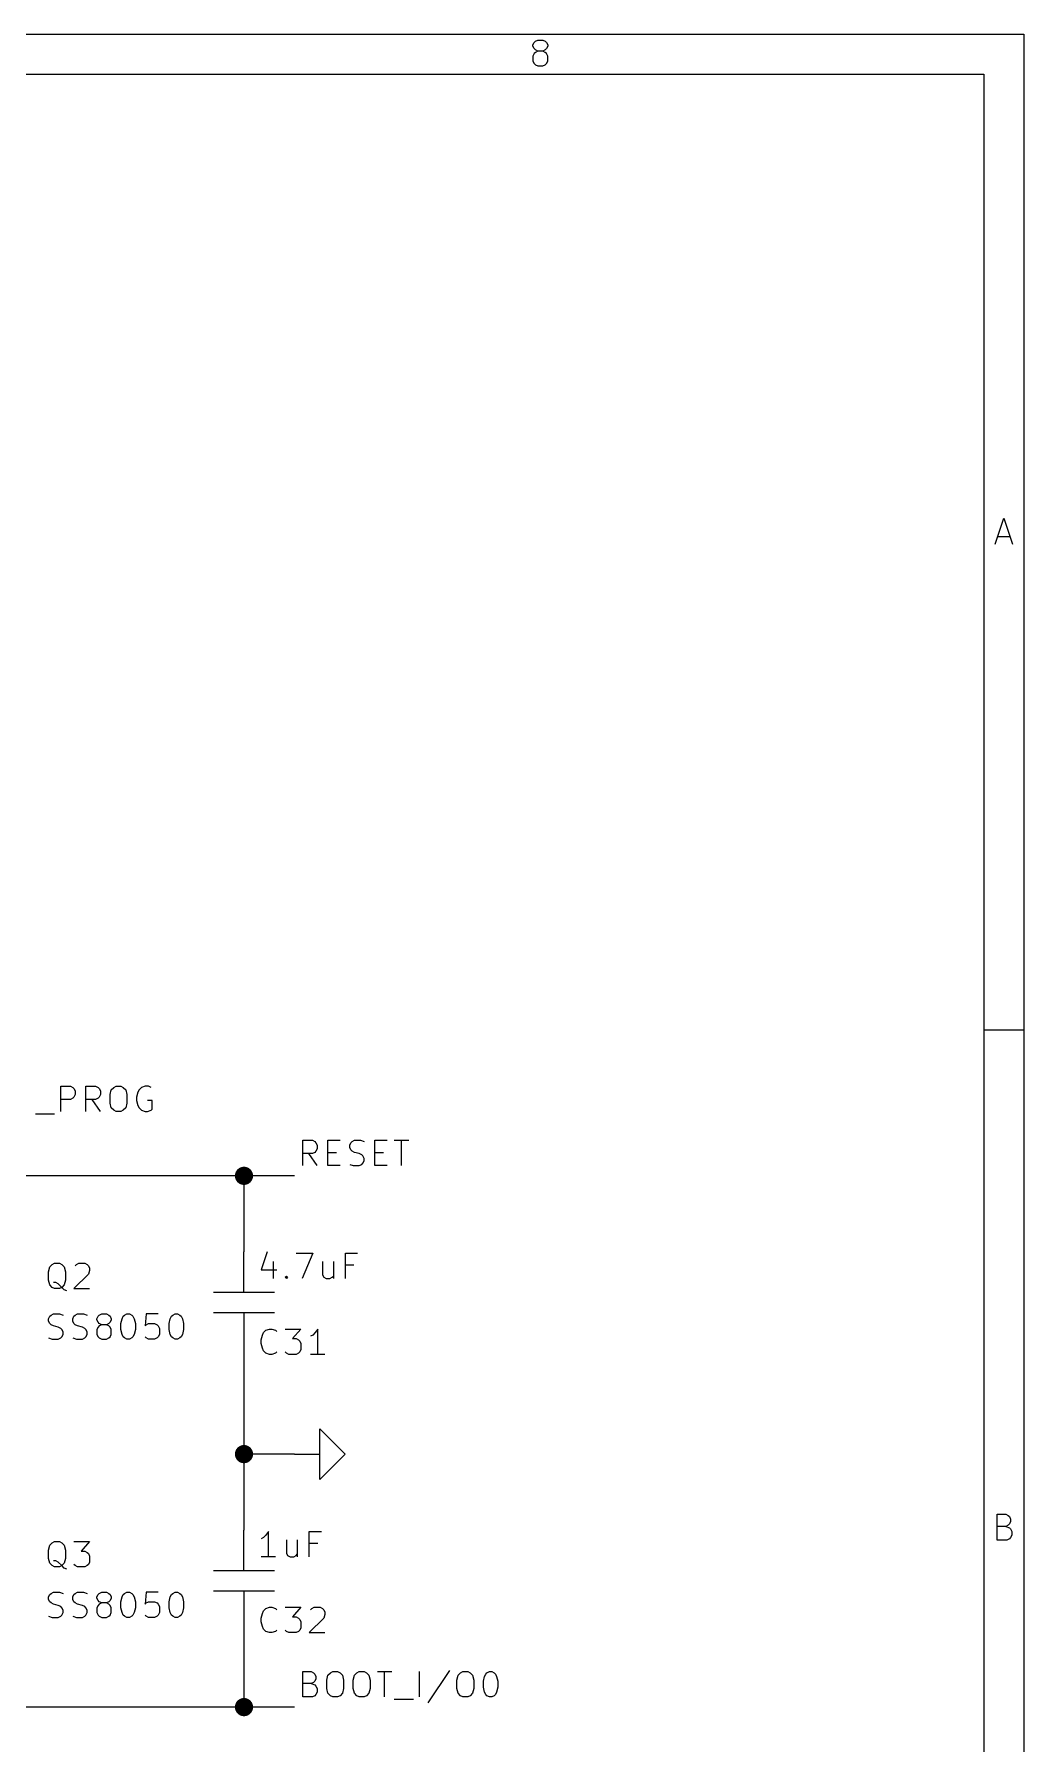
# Model space of a CAD drawing. Header units: inches. Extents: x 0.4 to 16.1, y -11.3 to -0.4.
# Drawn here: x 14.185 to 16.141, y -3.773 to -0.394 of the extents above; entities that cross this region are included whole.
import ezdxf

# ---------------------------------------------------------------- set-up
doc = ezdxf.new("R2010")
doc.units = ezdxf.units.IN
doc.header["$MEASUREMENT"] = 0
for name, color, linetype in [('GREENSIXTYFIVE', 129, 'CONTINUOUS'), ('LIGHTGREEN', 92, 'CONTINUOUS'), ('RED', 14, 'CONTINUOUS'), ('REDSIX', 19, 'CONTINUOUS')]:
    doc.layers.add(name, color=color, linetype=linetype)

msp = doc.modelspace()

# ---------------------------------------------------------------- linework, layer by layer
at = {"layer": 'GREENSIXTYFIVE', "linetype": 'CONTINUOUS'}
for p, q in [((14.2377, -2.5228), (14.2377, -2.4728)), ((14.2377, -2.4728), (14.2568, -2.4728)), ((14.2377, -2.5228), (14.2377, -2.4728)), ((14.2377, -2.4728), (14.2568, -2.4728)), ((14.2568, -2.499), (14.2377, -2.499)), ((14.2568, -2.499), (14.2377, -2.499)), ((14.2568, -2.4728), (14.2615, -2.4752)), ((14.2568, -2.4728), (14.2615, -2.4752)), ((14.2615, -2.4966), (14.2568, -2.499)), ((14.2615, -2.4966), (14.2568, -2.499)), ((14.2615, -2.4752), (14.2639, -2.4776)), ((14.2615, -2.4752), (14.2639, -2.4776)), ((14.2639, -2.4942), (14.2615, -2.4966)), ((14.2639, -2.4942), (14.2615, -2.4966)), ((14.2639, -2.4776), (14.2663, -2.4823)), ((14.2639, -2.4776), (14.2663, -2.4823)), ((14.2663, -2.4895), (14.2639, -2.4942)), ((14.2663, -2.4895), (14.2639, -2.4942)), ((14.2663, -2.4823), (14.2663, -2.4895)), ((14.2663, -2.4823), (14.2663, -2.4895)), ((14.2877, -2.5228), (14.2877, -2.4728)), ((14.2877, -2.4728), (14.3068, -2.4728)), ((14.2877, -2.5228), (14.2877, -2.4728)), ((14.2877, -2.4728), (14.3068, -2.4728)), ((14.3068, -2.499), (14.2877, -2.499)), ((14.3068, -2.499), (14.2877, -2.499)), ((14.3163, -2.5228), (14.2996, -2.499)), ((14.3163, -2.5228), (14.2996, -2.499)), ((14.3068, -2.4728), (14.3115, -2.4752)), ((14.3068, -2.4728), (14.3115, -2.4752)), ((14.3115, -2.4966), (14.3068, -2.499)), ((14.3115, -2.4966), (14.3068, -2.499)), ((14.3115, -2.4752), (14.3139, -2.4776)), ((14.3115, -2.4752), (14.3139, -2.4776)), ((14.3139, -2.4942), (14.3115, -2.4966)), ((14.3139, -2.4942), (14.3115, -2.4966)), ((14.3139, -2.4776), (14.3163, -2.4823)), ((14.3139, -2.4776), (14.3163, -2.4823)), ((14.3163, -2.4895), (14.3139, -2.4942)), ((14.3163, -2.4895), (14.3139, -2.4942)), ((14.3163, -2.4823), (14.3163, -2.4895)), ((14.3163, -2.4823), (14.3163, -2.4895)), ((14.3353, -2.4895), (14.3377, -2.4799)), ((14.3353, -2.4895), (14.3377, -2.4799)), ((14.3353, -2.5061), (14.3353, -2.4895)), ((14.3353, -2.5061), (14.3353, -2.4895)), ((14.3377, -2.4799), (14.3425, -2.4752)), ((14.3377, -2.4799), (14.3425, -2.4752)), ((14.3425, -2.4752), (14.3472, -2.4728)), ((14.3425, -2.4752), (14.3472, -2.4728)), ((14.3472, -2.4728), (14.3568, -2.4728)), ((14.3472, -2.4728), (14.3568, -2.4728)), ((14.3568, -2.4728), (14.3615, -2.4752)), ((14.3568, -2.4728), (14.3615, -2.4752)), ((14.3615, -2.4752), (14.3663, -2.4799)), ((14.3615, -2.4752), (14.3663, -2.4799)), ((14.3663, -2.4799), (14.3687, -2.4895)), ((14.3663, -2.4799), (14.3687, -2.4895)), ((14.3687, -2.4895), (14.3687, -2.5061)), ((14.3687, -2.4895), (14.3687, -2.5061)), ((14.3901, -2.4847), (14.3877, -2.4942)), ((14.3901, -2.4847), (14.3877, -2.4942)), ((14.3877, -2.4942), (14.3877, -2.5014)), ((14.3877, -2.4942), (14.3877, -2.5014)), ((14.3925, -2.4799), (14.3901, -2.4847)), ((14.3925, -2.4799), (14.3901, -2.4847)), ((14.3972, -2.4752), (14.3925, -2.4799)), ((14.3972, -2.4752), (14.3925, -2.4799)), ((14.4044, -2.4728), (14.3972, -2.4752)), ((14.4044, -2.4728), (14.3972, -2.4752)), ((14.4115, -2.4728), (14.4044, -2.4728)), ((14.4115, -2.4728), (14.4044, -2.4728)), ((14.4163, -2.4752), (14.4115, -2.4728)), ((14.4163, -2.4752), (14.4115, -2.4728)), ((14.1877, -2.5276), (14.2258, -2.5276)), ((14.1877, -2.5276), (14.2258, -2.5276)), ((14.3377, -2.5157), (14.3353, -2.5061)), ((14.3377, -2.5157), (14.3353, -2.5061)), ((14.3425, -2.5204), (14.3377, -2.5157)), ((14.3425, -2.5204), (14.3377, -2.5157)), ((14.3472, -2.5228), (14.3425, -2.5204)), ((14.3472, -2.5228), (14.3425, -2.5204)), ((14.3568, -2.5228), (14.3472, -2.5228)), ((14.3568, -2.5228), (14.3472, -2.5228)), ((14.3615, -2.5204), (14.3568, -2.5228)), ((14.3615, -2.5204), (14.3568, -2.5228)), ((14.3663, -2.5157), (14.3615, -2.5204)), ((14.3663, -2.5157), (14.3615, -2.5204)), ((14.3687, -2.5061), (14.3663, -2.5157)), ((14.3687, -2.5061), (14.3663, -2.5157)), ((14.3877, -2.5014), (14.3901, -2.5109)), ((14.3877, -2.5014), (14.3901, -2.5109)), ((14.3901, -2.5109), (14.3925, -2.5157)), ((14.3901, -2.5109), (14.3925, -2.5157)), ((14.3925, -2.5157), (14.3972, -2.5204)), ((14.3925, -2.5157), (14.3972, -2.5204)), ((14.3972, -2.5204), (14.4044, -2.5228)), ((14.3972, -2.5204), (14.4044, -2.5228)), ((14.4044, -2.5228), (14.4091, -2.5228)), ((14.4044, -2.5228), (14.4091, -2.5228)), ((14.4187, -2.5014), (14.4091, -2.5014)), ((14.4187, -2.5014), (14.4091, -2.5014)), ((14.4091, -2.5228), (14.4163, -2.5204)), ((14.4091, -2.5228), (14.4163, -2.5204)), ((14.4163, -2.5204), (14.4187, -2.518)), ((14.4163, -2.5204), (14.4187, -2.518)), ((14.4187, -2.518), (14.4187, -2.5014)), ((14.4187, -2.518), (14.4187, -2.5014)), ((14.6458, -2.8004), (14.6339, -2.8361)), ((14.7029, -2.8028), (14.7363, -2.8028)), ((14.7363, -2.8028), (14.7149, -2.8528)), ((14.8006, -2.8528), (14.8006, -2.8028)), ((14.8006, -2.8028), (14.8244, -2.8028)), ((14.2139, -2.8395), (14.2163, -2.8299)), ((14.2163, -2.8299), (14.221, -2.8252)), ((14.221, -2.8252), (14.2258, -2.8228)), ((14.2258, -2.8228), (14.2353, -2.8228)), ((14.2353, -2.8228), (14.2401, -2.8252)), ((14.2401, -2.8252), (14.2449, -2.8299)), ((14.2449, -2.8299), (14.2472, -2.8395)), ((14.2663, -2.8276), (14.2687, -2.8252)), ((14.2687, -2.8252), (14.2734, -2.8228)), ((14.2734, -2.8228), (14.2853, -2.8228)), ((14.2853, -2.8228), (14.2901, -2.8252)), ((14.2901, -2.8252), (14.2925, -2.8276)), ((14.2925, -2.8276), (14.2949, -2.8323)), ((14.2949, -2.8371), (14.2925, -2.8442)), ((14.2949, -2.8323), (14.2949, -2.8371)), ((14.6339, -2.8361), (14.6649, -2.8361)), ((14.6577, -2.8195), (14.6577, -2.8528)), ((14.7553, -2.8195), (14.7553, -2.8457)), ((14.7768, -2.8195), (14.7768, -2.8528)), ((14.8172, -2.8266), (14.8006, -2.8266)), ((14.2139, -2.8561), (14.2139, -2.8395)), ((14.2163, -2.8657), (14.2139, -2.8561)), ((14.221, -2.8704), (14.2163, -2.8657)), ((14.2258, -2.8728), (14.221, -2.8704)), ((14.2282, -2.8609), (14.2234, -2.8609)), ((14.2329, -2.8633), (14.2282, -2.8609)), ((14.2401, -2.8704), (14.2329, -2.8633)), ((14.2401, -2.8704), (14.2353, -2.8728)), ((14.2449, -2.8657), (14.2401, -2.8704)), ((14.2449, -2.8752), (14.2401, -2.8704)), ((14.2472, -2.8561), (14.2449, -2.8657)), ((14.2472, -2.8395), (14.2472, -2.8561)), ((14.2925, -2.8442), (14.2639, -2.8728)), ((14.6815, -2.8504), (14.6839, -2.848)), ((14.6839, -2.8528), (14.6815, -2.8504)), ((14.6839, -2.848), (14.6863, -2.8504)), ((14.6839, -2.848), (14.6839, -2.8528)), ((14.6863, -2.8504), (14.6839, -2.8528)), ((14.7553, -2.8457), (14.7577, -2.8504)), ((14.7577, -2.8504), (14.7625, -2.8528)), ((14.7625, -2.8528), (14.7696, -2.8528)), ((14.7696, -2.8528), (14.7744, -2.8504)), ((14.7744, -2.8504), (14.7768, -2.848)), ((14.2353, -2.8728), (14.2258, -2.8728)), ((14.2496, -2.8776), (14.2449, -2.8752)), ((14.2639, -2.8728), (14.2949, -2.8728)), ((14.2139, -2.9323), (14.2163, -2.9276)), ((14.2139, -2.9371), (14.2139, -2.9323)), ((14.2163, -2.9418), (14.2139, -2.9371)), ((14.2163, -2.9276), (14.2187, -2.9252)), ((14.2187, -2.9252), (14.2234, -2.9228)), ((14.2234, -2.9228), (14.2353, -2.9228)), ((14.2353, -2.9228), (14.2425, -2.9252)), ((14.2615, -2.9323), (14.2639, -2.9276)), ((14.2615, -2.9371), (14.2615, -2.9323)), ((14.2639, -2.9418), (14.2615, -2.9371)), ((14.2639, -2.9276), (14.2663, -2.9252)), ((14.2663, -2.9252), (14.271, -2.9228)), ((14.271, -2.9228), (14.2829, -2.9228)), ((14.2829, -2.9228), (14.2901, -2.9252)), ((14.3091, -2.9323), (14.3115, -2.9276)), ((14.3091, -2.9347), (14.3091, -2.9323)), ((14.3115, -2.9395), (14.3091, -2.9347)), ((14.3115, -2.9276), (14.3139, -2.9252)), ((14.3139, -2.9418), (14.3115, -2.9395)), ((14.3139, -2.9252), (14.3187, -2.9228)), ((14.3187, -2.9228), (14.3282, -2.9228)), ((14.3282, -2.9228), (14.3329, -2.9252)), ((14.3329, -2.9252), (14.3353, -2.9276)), ((14.3353, -2.9395), (14.3329, -2.9418)), ((14.3353, -2.9276), (14.3377, -2.9323)), ((14.3377, -2.9347), (14.3353, -2.9395)), ((14.3377, -2.9323), (14.3377, -2.9347)), ((14.3568, -2.9418), (14.3591, -2.9323)), ((14.3591, -2.9323), (14.3615, -2.9276)), ((14.3615, -2.9276), (14.3639, -2.9252)), ((14.3639, -2.9252), (14.3687, -2.9228)), ((14.3687, -2.9228), (14.3734, -2.9228)), ((14.3734, -2.9228), (14.3782, -2.9252)), ((14.3782, -2.9252), (14.3806, -2.9276)), ((14.3806, -2.9276), (14.3829, -2.9323)), ((14.3829, -2.9323), (14.3853, -2.9418)), ((14.4068, -2.9228), (14.4044, -2.9466)), ((14.4306, -2.9228), (14.4068, -2.9228)), ((14.452, -2.9418), (14.4544, -2.9323)), ((14.4544, -2.9323), (14.4568, -2.9276)), ((14.4568, -2.9276), (14.4591, -2.9252)), ((14.4591, -2.9252), (14.4639, -2.9228)), ((14.4639, -2.9228), (14.4687, -2.9228)), ((14.4687, -2.9228), (14.4734, -2.9252)), ((14.4734, -2.9252), (14.4758, -2.9276)), ((14.4758, -2.9276), (14.4782, -2.9323)), ((14.4782, -2.9323), (14.4806, -2.9418)), ((14.2139, -2.9704), (14.221, -2.9728)), ((14.2187, -2.9442), (14.2163, -2.9418)), ((14.2234, -2.9466), (14.2187, -2.9442)), ((14.221, -2.9728), (14.2329, -2.9728)), ((14.2329, -2.949), (14.2234, -2.9466)), ((14.2377, -2.9514), (14.2329, -2.949)), ((14.2329, -2.9728), (14.2377, -2.9704)), ((14.2401, -2.9538), (14.2377, -2.9514)), ((14.2377, -2.9704), (14.2401, -2.968)), ((14.2425, -2.9585), (14.2401, -2.9538)), ((14.2401, -2.968), (14.2425, -2.9633)), ((14.2425, -2.9633), (14.2425, -2.9585)), ((14.2615, -2.9704), (14.2687, -2.9728)), ((14.2663, -2.9442), (14.2639, -2.9418)), ((14.271, -2.9466), (14.2663, -2.9442)), ((14.2687, -2.9728), (14.2806, -2.9728)), ((14.2806, -2.949), (14.271, -2.9466)), ((14.2853, -2.9514), (14.2806, -2.949)), ((14.2806, -2.9728), (14.2853, -2.9704)), ((14.2877, -2.9538), (14.2853, -2.9514)), ((14.2853, -2.9704), (14.2877, -2.968)), ((14.2901, -2.9585), (14.2877, -2.9538)), ((14.2877, -2.968), (14.2901, -2.9633)), ((14.2901, -2.9633), (14.2901, -2.9585)), ((14.3115, -2.949), (14.3091, -2.9538)), ((14.3091, -2.9538), (14.3091, -2.9633)), ((14.3091, -2.9633), (14.3115, -2.968)), ((14.3139, -2.9466), (14.3115, -2.949)), ((14.3115, -2.968), (14.3139, -2.9704)), ((14.3187, -2.9442), (14.3139, -2.9418)), ((14.3187, -2.9442), (14.3139, -2.9466)), ((14.3139, -2.9704), (14.3187, -2.9728)), ((14.3282, -2.9442), (14.3187, -2.9442)), ((14.3187, -2.9728), (14.3282, -2.9728)), ((14.3329, -2.9418), (14.3282, -2.9442)), ((14.3329, -2.9466), (14.3282, -2.9442)), ((14.3282, -2.9728), (14.3329, -2.9704)), ((14.3353, -2.949), (14.3329, -2.9466)), ((14.3329, -2.9704), (14.3353, -2.968)), ((14.3377, -2.9538), (14.3353, -2.949)), ((14.3353, -2.968), (14.3377, -2.9633)), ((14.3377, -2.9633), (14.3377, -2.9538)), ((14.3568, -2.9538), (14.3568, -2.9418)), ((14.3591, -2.9633), (14.3568, -2.9538)), ((14.3615, -2.968), (14.3591, -2.9633)), ((14.3639, -2.9704), (14.3615, -2.968)), ((14.3687, -2.9728), (14.3639, -2.9704)), ((14.3734, -2.9728), (14.3687, -2.9728)), ((14.3782, -2.9704), (14.3734, -2.9728)), ((14.3806, -2.968), (14.3782, -2.9704)), ((14.3829, -2.9633), (14.3806, -2.968)), ((14.3853, -2.9538), (14.3829, -2.9633)), ((14.3853, -2.9418), (14.3853, -2.9538)), ((14.4044, -2.9466), (14.4068, -2.9442)), ((14.4068, -2.9704), (14.4044, -2.968)), ((14.4068, -2.9442), (14.4115, -2.9418)), ((14.4115, -2.9728), (14.4068, -2.9704)), ((14.4115, -2.9418), (14.4234, -2.9418)), ((14.4234, -2.9728), (14.4115, -2.9728)), ((14.4234, -2.9418), (14.4282, -2.9442)), ((14.4282, -2.9704), (14.4234, -2.9728)), ((14.4282, -2.9442), (14.4306, -2.9466)), ((14.4306, -2.968), (14.4282, -2.9704)), ((14.4306, -2.9466), (14.4329, -2.9514)), ((14.4329, -2.9633), (14.4306, -2.968)), ((14.4329, -2.9514), (14.4329, -2.9633)), ((14.452, -2.9538), (14.452, -2.9418)), ((14.4544, -2.9633), (14.452, -2.9538)), ((14.4568, -2.968), (14.4544, -2.9633)), ((14.4591, -2.9704), (14.4568, -2.968)), ((14.4639, -2.9728), (14.4591, -2.9704)), ((14.4687, -2.9728), (14.4639, -2.9728)), ((14.4734, -2.9704), (14.4687, -2.9728)), ((14.4758, -2.968), (14.4734, -2.9704)), ((14.4782, -2.9633), (14.4758, -2.968)), ((14.4806, -2.9538), (14.4782, -2.9633)), ((14.4806, -2.9418), (14.4806, -2.9538)), ((14.6339, -2.9742), (14.6363, -2.9647)), ((14.6363, -2.9647), (14.6387, -2.9599)), ((14.6387, -2.9599), (14.6434, -2.9552)), ((14.6434, -2.9552), (14.6506, -2.9528)), ((14.6506, -2.9528), (14.6553, -2.9528)), ((14.6553, -2.9528), (14.6625, -2.9552)), ((14.6625, -2.9552), (14.6649, -2.9576)), ((14.6815, -2.9528), (14.7125, -2.9528)), ((14.7125, -2.9528), (14.6958, -2.9718)), ((14.6958, -2.9718), (14.7029, -2.9718)), ((14.7029, -2.9718), (14.7077, -2.9742)), ((14.7363, -2.9647), (14.7315, -2.9671)), ((14.741, -2.9599), (14.7363, -2.9647)), ((14.7458, -2.9528), (14.741, -2.9599)), ((14.7458, -3.0028), (14.7458, -2.9528)), ((14.6339, -2.9814), (14.6339, -2.9742)), ((14.6363, -2.9909), (14.6339, -2.9814)), ((14.6387, -2.9957), (14.6363, -2.9909)), ((14.6434, -3.0004), (14.6387, -2.9957)), ((14.6506, -3.0028), (14.6434, -3.0004)), ((14.6553, -3.0028), (14.6506, -3.0028)), ((14.6625, -3.0004), (14.6553, -3.0028)), ((14.6649, -2.998), (14.6625, -3.0004)), ((14.6839, -3.0004), (14.6815, -2.998)), ((14.6887, -3.0028), (14.6839, -3.0004)), ((14.7029, -3.0028), (14.6887, -3.0028)), ((14.7077, -3.0004), (14.7029, -3.0028)), ((14.7077, -2.9742), (14.7101, -2.9766)), ((14.7101, -2.998), (14.7077, -3.0004)), ((14.7101, -2.9766), (14.7125, -2.9814)), ((14.7125, -2.9933), (14.7101, -2.998)), ((14.7125, -2.9814), (14.7125, -2.9933)), ((14.7601, -3.0028), (14.7315, -3.0028)), ((14.2163, -3.3799), (14.221, -3.3752)), ((14.221, -3.3752), (14.2258, -3.3728)), ((14.2258, -3.3728), (14.2353, -3.3728)), ((14.2353, -3.3728), (14.2401, -3.3752)), ((14.2401, -3.3752), (14.2449, -3.3799)), ((14.2639, -3.3728), (14.2949, -3.3728)), ((14.2949, -3.3728), (14.2782, -3.3918)), ((14.6387, -3.3647), (14.6339, -3.3671)), ((14.6434, -3.3599), (14.6387, -3.3647)), ((14.6482, -3.3528), (14.6434, -3.3599)), ((14.6482, -3.4028), (14.6482, -3.3528)), ((14.6839, -3.3695), (14.6839, -3.3957)), ((14.7053, -3.3695), (14.7053, -3.4028)), ((14.7291, -3.4028), (14.7291, -3.3528)), ((14.7291, -3.3528), (14.7529, -3.3528)), ((14.7458, -3.3766), (14.7291, -3.3766)), ((14.2139, -3.3895), (14.2163, -3.3799)), ((14.2139, -3.4061), (14.2139, -3.3895)), ((14.2163, -3.4157), (14.2139, -3.4061)), ((14.2282, -3.4109), (14.2234, -3.4109)), ((14.2329, -3.4133), (14.2282, -3.4109)), ((14.2449, -3.3799), (14.2472, -3.3895)), ((14.2472, -3.4061), (14.2449, -3.4157)), ((14.2472, -3.3895), (14.2472, -3.4061)), ((14.2782, -3.3918), (14.2853, -3.3918)), ((14.2853, -3.3918), (14.2901, -3.3942)), ((14.2901, -3.3942), (14.2925, -3.3966)), ((14.2925, -3.3966), (14.2949, -3.4014)), ((14.2949, -3.4014), (14.2949, -3.4133)), ((14.6625, -3.4028), (14.6339, -3.4028)), ((14.6839, -3.3957), (14.6863, -3.4004)), ((14.6863, -3.4004), (14.691, -3.4028)), ((14.691, -3.4028), (14.6982, -3.4028)), ((14.6982, -3.4028), (14.7029, -3.4004)), ((14.7029, -3.4004), (14.7053, -3.398)), ((14.221, -3.4204), (14.2163, -3.4157)), ((14.2258, -3.4228), (14.221, -3.4204)), ((14.2353, -3.4228), (14.2258, -3.4228)), ((14.2401, -3.4204), (14.2329, -3.4133)), ((14.2401, -3.4204), (14.2353, -3.4228)), ((14.2449, -3.4157), (14.2401, -3.4204)), ((14.2449, -3.4252), (14.2401, -3.4204)), ((14.2496, -3.4276), (14.2449, -3.4252)), ((14.2663, -3.4204), (14.2639, -3.418)), ((14.271, -3.4228), (14.2663, -3.4204)), ((14.2853, -3.4228), (14.271, -3.4228)), ((14.2901, -3.4204), (14.2853, -3.4228)), ((14.2925, -3.418), (14.2901, -3.4204)), ((14.2949, -3.4133), (14.2925, -3.418)), ((14.2139, -3.4823), (14.2163, -3.4776)), ((14.2163, -3.4776), (14.2187, -3.4752)), ((14.2187, -3.4752), (14.2234, -3.4728)), ((14.2234, -3.4728), (14.2353, -3.4728)), ((14.2353, -3.4728), (14.2425, -3.4752)), ((14.2615, -3.4823), (14.2639, -3.4776)), ((14.2639, -3.4776), (14.2663, -3.4752)), ((14.2663, -3.4752), (14.271, -3.4728)), ((14.271, -3.4728), (14.2829, -3.4728)), ((14.2829, -3.4728), (14.2901, -3.4752)), ((14.3091, -3.4823), (14.3115, -3.4776)), ((14.3115, -3.4776), (14.3139, -3.4752)), ((14.3139, -3.4752), (14.3187, -3.4728)), ((14.3187, -3.4728), (14.3282, -3.4728)), ((14.3282, -3.4728), (14.3329, -3.4752)), ((14.3329, -3.4752), (14.3353, -3.4776)), ((14.3353, -3.4776), (14.3377, -3.4823)), ((14.3591, -3.4823), (14.3615, -3.4776)), ((14.3615, -3.4776), (14.3639, -3.4752)), ((14.3639, -3.4752), (14.3687, -3.4728)), ((14.3687, -3.4728), (14.3734, -3.4728)), ((14.3734, -3.4728), (14.3782, -3.4752)), ((14.3782, -3.4752), (14.3806, -3.4776)), ((14.3806, -3.4776), (14.3829, -3.4823)), ((14.4068, -3.4728), (14.4044, -3.4966)), ((14.4306, -3.4728), (14.4068, -3.4728)), ((14.4544, -3.4823), (14.4568, -3.4776)), ((14.4568, -3.4776), (14.4591, -3.4752)), ((14.4591, -3.4752), (14.4639, -3.4728)), ((14.4639, -3.4728), (14.4687, -3.4728)), ((14.4687, -3.4728), (14.4734, -3.4752)), ((14.4734, -3.4752), (14.4758, -3.4776)), ((14.4758, -3.4776), (14.4782, -3.4823)), ((14.2139, -3.4871), (14.2139, -3.4823)), ((14.2163, -3.4918), (14.2139, -3.4871)), ((14.2187, -3.4942), (14.2163, -3.4918)), ((14.2234, -3.4966), (14.2187, -3.4942)), ((14.2329, -3.499), (14.2234, -3.4966)), ((14.2377, -3.5014), (14.2329, -3.499)), ((14.2401, -3.5038), (14.2377, -3.5014)), ((14.2425, -3.5085), (14.2401, -3.5038)), ((14.2401, -3.518), (14.2425, -3.5133)), ((14.2425, -3.5133), (14.2425, -3.5085)), ((14.2615, -3.4871), (14.2615, -3.4823)), ((14.2639, -3.4918), (14.2615, -3.4871)), ((14.2663, -3.4942), (14.2639, -3.4918)), ((14.271, -3.4966), (14.2663, -3.4942)), ((14.2806, -3.499), (14.271, -3.4966)), ((14.2853, -3.5014), (14.2806, -3.499)), ((14.2877, -3.5038), (14.2853, -3.5014)), ((14.2901, -3.5085), (14.2877, -3.5038)), ((14.2877, -3.518), (14.2901, -3.5133)), ((14.2901, -3.5133), (14.2901, -3.5085)), ((14.3091, -3.4847), (14.3091, -3.4823)), ((14.3115, -3.4895), (14.3091, -3.4847)), ((14.3115, -3.499), (14.3091, -3.5038)), ((14.3091, -3.5038), (14.3091, -3.5133)), ((14.3091, -3.5133), (14.3115, -3.518)), ((14.3139, -3.4918), (14.3115, -3.4895)), ((14.3139, -3.4966), (14.3115, -3.499)), ((14.3187, -3.4942), (14.3139, -3.4918)), ((14.3187, -3.4942), (14.3139, -3.4966)), ((14.3282, -3.4942), (14.3187, -3.4942)), ((14.3329, -3.4918), (14.3282, -3.4942)), ((14.3329, -3.4966), (14.3282, -3.4942)), ((14.3353, -3.4895), (14.3329, -3.4918)), ((14.3353, -3.499), (14.3329, -3.4966)), ((14.3377, -3.4847), (14.3353, -3.4895)), ((14.3377, -3.5038), (14.3353, -3.499)), ((14.3353, -3.518), (14.3377, -3.5133)), ((14.3377, -3.4823), (14.3377, -3.4847)), ((14.3377, -3.5133), (14.3377, -3.5038)), ((14.3568, -3.4918), (14.3591, -3.4823)), ((14.3568, -3.5038), (14.3568, -3.4918)), ((14.3591, -3.5133), (14.3568, -3.5038)), ((14.3615, -3.518), (14.3591, -3.5133)), ((14.3829, -3.5133), (14.3806, -3.518)), ((14.3829, -3.4823), (14.3853, -3.4918)), ((14.3853, -3.5038), (14.3829, -3.5133)), ((14.3853, -3.4918), (14.3853, -3.5038)), ((14.4044, -3.4966), (14.4068, -3.4942)), ((14.4068, -3.4942), (14.4115, -3.4918)), ((14.4115, -3.4918), (14.4234, -3.4918)), ((14.4234, -3.4918), (14.4282, -3.4942)), ((14.4282, -3.4942), (14.4306, -3.4966)), ((14.4306, -3.4966), (14.4329, -3.5014)), ((14.4329, -3.5133), (14.4306, -3.518)), ((14.4329, -3.5014), (14.4329, -3.5133)), ((14.452, -3.4918), (14.4544, -3.4823)), ((14.452, -3.5038), (14.452, -3.4918)), ((14.4544, -3.5133), (14.452, -3.5038)), ((14.4568, -3.518), (14.4544, -3.5133)), ((14.4782, -3.5133), (14.4758, -3.518)), ((14.4782, -3.4823), (14.4806, -3.4918)), ((14.4806, -3.5038), (14.4782, -3.5133)), ((14.4806, -3.4918), (14.4806, -3.5038)), ((14.6363, -3.5147), (14.6387, -3.5099)), ((14.6387, -3.5099), (14.6434, -3.5052)), ((14.6434, -3.5052), (14.6506, -3.5028)), ((14.6506, -3.5028), (14.6553, -3.5028)), ((14.6553, -3.5028), (14.6625, -3.5052)), ((14.6625, -3.5052), (14.6649, -3.5076)), ((14.6815, -3.5028), (14.7125, -3.5028)), ((14.7125, -3.5028), (14.6958, -3.5218)), ((14.7315, -3.5076), (14.7339, -3.5052)), ((14.7339, -3.5052), (14.7387, -3.5028)), ((14.7387, -3.5028), (14.7506, -3.5028)), ((14.7506, -3.5028), (14.7553, -3.5052)), ((14.7553, -3.5052), (14.7577, -3.5076)), ((14.7577, -3.5076), (14.7601, -3.5123)), ((14.7601, -3.5123), (14.7601, -3.5171)), ((14.2139, -3.5204), (14.221, -3.5228)), ((14.221, -3.5228), (14.2329, -3.5228)), ((14.2329, -3.5228), (14.2377, -3.5204)), ((14.2377, -3.5204), (14.2401, -3.518)), ((14.2615, -3.5204), (14.2687, -3.5228)), ((14.2687, -3.5228), (14.2806, -3.5228)), ((14.2806, -3.5228), (14.2853, -3.5204)), ((14.2853, -3.5204), (14.2877, -3.518)), ((14.3115, -3.518), (14.3139, -3.5204)), ((14.3139, -3.5204), (14.3187, -3.5228)), ((14.3187, -3.5228), (14.3282, -3.5228)), ((14.3282, -3.5228), (14.3329, -3.5204)), ((14.3329, -3.5204), (14.3353, -3.518)), ((14.3639, -3.5204), (14.3615, -3.518)), ((14.3687, -3.5228), (14.3639, -3.5204)), ((14.3734, -3.5228), (14.3687, -3.5228)), ((14.3782, -3.5204), (14.3734, -3.5228)), ((14.3806, -3.518), (14.3782, -3.5204)), ((14.4068, -3.5204), (14.4044, -3.518)), ((14.4115, -3.5228), (14.4068, -3.5204)), ((14.4234, -3.5228), (14.4115, -3.5228)), ((14.4282, -3.5204), (14.4234, -3.5228)), ((14.4306, -3.518), (14.4282, -3.5204)), ((14.4591, -3.5204), (14.4568, -3.518)), ((14.4639, -3.5228), (14.4591, -3.5204)), ((14.4687, -3.5228), (14.4639, -3.5228)), ((14.4734, -3.5204), (14.4687, -3.5228)), ((14.4758, -3.518), (14.4734, -3.5204)), ((14.6339, -3.5242), (14.6363, -3.5147)), ((14.6339, -3.5314), (14.6339, -3.5242)), ((14.6363, -3.5409), (14.6339, -3.5314)), ((14.6387, -3.5457), (14.6363, -3.5409)), ((14.6434, -3.5504), (14.6387, -3.5457)), ((14.6958, -3.5218), (14.7029, -3.5218)), ((14.7029, -3.5218), (14.7077, -3.5242)), ((14.7077, -3.5242), (14.7101, -3.5266)), ((14.7101, -3.5266), (14.7125, -3.5314)), ((14.7125, -3.5433), (14.7101, -3.548)), ((14.7125, -3.5314), (14.7125, -3.5433)), ((14.7577, -3.5242), (14.7291, -3.5528)), ((14.7601, -3.5171), (14.7577, -3.5242)), ((14.6506, -3.5528), (14.6434, -3.5504)), ((14.6553, -3.5528), (14.6506, -3.5528)), ((14.6625, -3.5504), (14.6553, -3.5528)), ((14.6649, -3.548), (14.6625, -3.5504)), ((14.6839, -3.5504), (14.6815, -3.548)), ((14.6887, -3.5528), (14.6839, -3.5504)), ((14.7029, -3.5528), (14.6887, -3.5528)), ((14.7077, -3.5504), (14.7029, -3.5528)), ((14.7101, -3.548), (14.7077, -3.5504)), ((14.7291, -3.5528), (14.7601, -3.5528))]:
    msp.add_line(p, q, dxfattribs=at)
at = {"layer": 'LIGHTGREEN', "linetype": 'CONTINUOUS'}
for p, q in [((14.6, -2.65), (14.1, -2.65)), ((14.7, -2.65), (14.6, -2.65)), ((14.6, -2.65), (14.6, -2.8)), ((14.6, -3), (14.6, -3.2)), ((14.6, -3.2), (14.6, -3.35)), ((14.7, -3.2), (14.6, -3.2)), ((14.6, -3.55), (14.6, -3.7)), ((14.6, -3.7), (14.1, -3.7)), ((14.7, -3.7), (14.6, -3.7))]:
    msp.add_line(p, q, dxfattribs=at)
at = {"layer": 'LIGHTGREEN', "const_width": 0.018}
for points in [[(14.591, -2.65, 1), (14.609, -2.65, 1)], [(14.591, -3.2, 1), (14.609, -3.2, 1)], [(14.591, -3.7, 1), (14.609, -3.7, 1)]]:
    msp.add_lwpolyline(points, format="xyb", close=True, dxfattribs=at)
at = {"layer": 'RED', "linetype": 'CONTINUOUS'}
for p, q in [((0.3937, -0.3937), (16.1413, -0.3937)), ((15.176, -0.4077), (15.1809, -0.4053)), ((15.1809, -0.4053), (15.1906, -0.4053)), ((15.1906, -0.4053), (15.1955, -0.4077)), ((16.1413, -0.3937), (16.1413, -11.2993)), ((15.1711, -0.415), (15.1735, -0.4101)), ((15.1711, -0.4174), (15.1711, -0.415)), ((15.1735, -0.4223), (15.1711, -0.4174)), ((15.1735, -0.4321), (15.1711, -0.4369)), ((15.1711, -0.4369), (15.1711, -0.4467)), ((15.1735, -0.4101), (15.176, -0.4077)), ((15.176, -0.4248), (15.1735, -0.4223)), ((15.176, -0.4296), (15.1735, -0.4321)), ((15.1809, -0.4272), (15.176, -0.4248)), ((15.1809, -0.4272), (15.176, -0.4296)), ((15.1906, -0.4272), (15.1809, -0.4272)), ((15.1955, -0.4248), (15.1906, -0.4272)), ((15.1955, -0.4296), (15.1906, -0.4272)), ((15.1955, -0.4077), (15.1979, -0.4101)), ((15.1979, -0.4223), (15.1955, -0.4248)), ((15.1979, -0.4321), (15.1955, -0.4296)), ((15.1979, -0.4101), (15.2004, -0.415)), ((15.2004, -0.4174), (15.1979, -0.4223)), ((15.2004, -0.4369), (15.1979, -0.4321)), ((15.2004, -0.415), (15.2004, -0.4174)), ((15.2004, -0.4467), (15.2004, -0.4369)), ((0.4724, -0.4724), (16.0626, -0.4724)), ((15.1711, -0.4467), (15.1735, -0.4516)), ((15.1735, -0.4516), (15.176, -0.454)), ((15.176, -0.454), (15.1809, -0.4564)), ((15.1809, -0.4564), (15.1906, -0.4564)), ((15.1906, -0.4564), (15.1955, -0.454)), ((15.1955, -0.454), (15.1979, -0.4516)), ((15.1979, -0.4516), (15.2004, -0.4467)), ((16.0626, -0.4724), (16.0626, -11.2206)), ((16.0849, -1.4013), (16.1019, -1.3501)), ((16.1019, -1.3501), (16.119, -1.4013)), ((16.0897, -1.3867), (16.1141, -1.3867)), ((16.1413, -2.3622), (16.0626, -2.3622)), ((14.6, -2.88), (14.6, -2.8)), ((14.54, -2.88), (14.66, -2.88)), ((14.54, -2.92), (14.66, -2.92)), ((14.6, -2.92), (14.6, -3)), ((14.75, -3.2), (14.75, -3.15)), ((14.75, -3.15), (14.8, -3.2)), ((14.7, -3.2), (14.75, -3.2)), ((14.8, -3.2), (14.75, -3.25)), ((14.75, -3.25), (14.75, -3.2)), ((16.0885, -3.3698), (16.0885, -3.3186)), ((16.0885, -3.3186), (16.1056, -3.3186)), ((16.1056, -3.343), (16.0885, -3.343)), ((16.1056, -3.3186), (16.1105, -3.3211)), ((16.1105, -3.3406), (16.1056, -3.343)), ((16.1056, -3.343), (16.1129, -3.3455)), ((16.1105, -3.3211), (16.1129, -3.3235)), ((16.1129, -3.3381), (16.1105, -3.3406)), ((16.1129, -3.3235), (16.1153, -3.3284)), ((16.1153, -3.3333), (16.1129, -3.3381)), ((16.1153, -3.3284), (16.1153, -3.3333)), ((14.6, -3.43), (14.6, -3.35)), ((16.108, -3.3698), (16.0885, -3.3698)), ((16.1129, -3.3674), (16.108, -3.3698)), ((16.1129, -3.3455), (16.1153, -3.3479)), ((16.1153, -3.365), (16.1129, -3.3674)), ((16.1153, -3.3479), (16.1178, -3.3528)), ((16.1178, -3.3601), (16.1153, -3.365)), ((16.1178, -3.3528), (16.1178, -3.3601)), ((14.54, -3.43), (14.66, -3.43)), ((14.54, -3.47), (14.66, -3.47)), ((14.6, -3.47), (14.6, -3.55))]:
    msp.add_line(p, q, dxfattribs=at)
at = {"layer": 'REDSIX', "linetype": 'CONTINUOUS'}
for p, q in [((14.716, -2.6298), (14.716, -2.5798)), ((14.716, -2.5798), (14.7351, -2.5798)), ((14.7351, -2.5798), (14.7398, -2.5822)), ((14.7398, -2.5822), (14.7422, -2.5846)), ((14.7422, -2.6012), (14.7398, -2.6036)), ((14.7422, -2.5846), (14.7446, -2.5893)), ((14.7446, -2.5965), (14.7422, -2.6012)), ((14.7446, -2.5893), (14.7446, -2.5965)), ((14.766, -2.6298), (14.766, -2.5798)), ((14.766, -2.5798), (14.7898, -2.5798)), ((14.8089, -2.5893), (14.8112, -2.5846)), ((14.8089, -2.5941), (14.8089, -2.5893)), ((14.8112, -2.5988), (14.8089, -2.5941)), ((14.8112, -2.5846), (14.8136, -2.5822)), ((14.8136, -2.6012), (14.8112, -2.5988)), ((14.8136, -2.5822), (14.8184, -2.5798)), ((14.8184, -2.6036), (14.8136, -2.6012)), ((14.8184, -2.5798), (14.8303, -2.5798)), ((14.8303, -2.5798), (14.8374, -2.5822)), ((14.8589, -2.6298), (14.8589, -2.5798)), ((14.8589, -2.5798), (14.8827, -2.5798)), ((14.897, -2.5798), (14.9255, -2.5798)), ((14.9112, -2.6298), (14.9112, -2.5798)), ((14.7351, -2.606), (14.716, -2.606)), ((14.7446, -2.6298), (14.7279, -2.606)), ((14.7398, -2.6036), (14.7351, -2.606)), ((14.766, -2.6036), (14.7827, -2.6036)), ((14.7898, -2.6298), (14.766, -2.6298)), ((14.8089, -2.6274), (14.816, -2.6298)), ((14.816, -2.6298), (14.8279, -2.6298)), ((14.8279, -2.606), (14.8184, -2.6036)), ((14.8327, -2.6084), (14.8279, -2.606)), ((14.8279, -2.6298), (14.8327, -2.6274)), ((14.8351, -2.6108), (14.8327, -2.6084)), ((14.8327, -2.6274), (14.8351, -2.625)), ((14.8374, -2.6155), (14.8351, -2.6108)), ((14.8351, -2.625), (14.8374, -2.6203)), ((14.8374, -2.6203), (14.8374, -2.6155)), ((14.8589, -2.6036), (14.8755, -2.6036)), ((14.8827, -2.6298), (14.8589, -2.6298)), ((14.716, -3.6798), (14.716, -3.6298)), ((14.716, -3.6298), (14.7327, -3.6298)), ((14.7327, -3.6298), (14.7374, -3.6322)), ((14.7374, -3.6322), (14.7398, -3.6346)), ((14.7398, -3.6488), (14.7374, -3.6512)), ((14.7398, -3.6346), (14.7422, -3.6393)), ((14.7422, -3.6441), (14.7398, -3.6488)), ((14.7422, -3.6393), (14.7422, -3.6441)), ((14.7636, -3.6465), (14.766, -3.6369)), ((14.7636, -3.6631), (14.7636, -3.6465)), ((14.766, -3.6369), (14.7708, -3.6322)), ((14.7708, -3.6322), (14.7755, -3.6298)), ((14.7755, -3.6298), (14.7851, -3.6298)), ((14.7851, -3.6298), (14.7898, -3.6322)), ((14.7898, -3.6322), (14.7946, -3.6369)), ((14.7946, -3.6369), (14.797, -3.6465)), ((14.797, -3.6465), (14.797, -3.6631)), ((14.816, -3.6465), (14.8184, -3.6369)), ((14.816, -3.6631), (14.816, -3.6465)), ((14.8184, -3.6369), (14.8232, -3.6322)), ((14.8232, -3.6322), (14.8279, -3.6298)), ((14.8279, -3.6298), (14.8374, -3.6298)), ((14.8374, -3.6298), (14.8422, -3.6322)), ((14.8422, -3.6322), (14.847, -3.6369)), ((14.847, -3.6369), (14.8493, -3.6465)), ((14.8493, -3.6465), (14.8493, -3.6631)), ((14.8636, -3.6298), (14.8922, -3.6298)), ((14.8779, -3.6798), (14.8779, -3.6298)), ((14.947, -3.6798), (14.947, -3.6298)), ((15.0065, -3.6274), (14.9636, -3.6917)), ((15.0208, -3.6465), (15.0232, -3.6369)), ((15.0208, -3.6631), (15.0208, -3.6465)), ((15.0232, -3.6369), (15.0279, -3.6322)), ((15.0279, -3.6322), (15.0327, -3.6298)), ((15.0327, -3.6298), (15.0422, -3.6298)), ((15.0422, -3.6298), (15.047, -3.6322)), ((15.047, -3.6322), (15.0517, -3.6369)), ((15.0517, -3.6369), (15.0541, -3.6465)), ((15.0541, -3.6465), (15.0541, -3.6631)), ((15.0732, -3.6488), (15.0755, -3.6393)), ((15.0732, -3.6608), (15.0732, -3.6488)), ((15.0755, -3.6393), (15.0779, -3.6346)), ((15.0779, -3.6346), (15.0803, -3.6322)), ((15.0803, -3.6322), (15.0851, -3.6298)), ((15.0851, -3.6298), (15.0898, -3.6298)), ((15.0898, -3.6298), (15.0946, -3.6322)), ((15.0946, -3.6322), (15.097, -3.6346)), ((15.097, -3.6346), (15.0994, -3.6393)), ((15.0994, -3.6393), (15.1017, -3.6488)), ((15.1017, -3.6488), (15.1017, -3.6608)), ((14.7327, -3.6536), (14.716, -3.6536)), ((14.7351, -3.6798), (14.716, -3.6798)), ((14.7374, -3.6512), (14.7327, -3.6536)), ((14.7327, -3.6536), (14.7398, -3.656)), ((14.7398, -3.6774), (14.7351, -3.6798)), ((14.7398, -3.656), (14.7422, -3.6584)), ((14.7422, -3.675), (14.7398, -3.6774)), ((14.7422, -3.6584), (14.7446, -3.6631)), ((14.7446, -3.6703), (14.7422, -3.675)), ((14.7446, -3.6631), (14.7446, -3.6703)), ((14.766, -3.6727), (14.7636, -3.6631)), ((14.7708, -3.6774), (14.766, -3.6727)), ((14.7755, -3.6798), (14.7708, -3.6774)), ((14.7851, -3.6798), (14.7755, -3.6798)), ((14.7898, -3.6774), (14.7851, -3.6798)), ((14.7946, -3.6727), (14.7898, -3.6774)), ((14.797, -3.6631), (14.7946, -3.6727)), ((14.8184, -3.6727), (14.816, -3.6631)), ((14.8232, -3.6774), (14.8184, -3.6727)), ((14.8279, -3.6798), (14.8232, -3.6774)), ((14.8374, -3.6798), (14.8279, -3.6798)), ((14.8422, -3.6774), (14.8374, -3.6798)), ((14.847, -3.6727), (14.8422, -3.6774)), ((14.8493, -3.6631), (14.847, -3.6727)), ((15.0232, -3.6727), (15.0208, -3.6631)), ((15.0279, -3.6774), (15.0232, -3.6727)), ((15.0327, -3.6798), (15.0279, -3.6774)), ((15.0422, -3.6798), (15.0327, -3.6798)), ((15.047, -3.6774), (15.0422, -3.6798)), ((15.0517, -3.6727), (15.047, -3.6774)), ((15.0541, -3.6631), (15.0517, -3.6727)), ((15.0755, -3.6703), (15.0732, -3.6608)), ((15.0779, -3.675), (15.0755, -3.6703)), ((15.0803, -3.6774), (15.0779, -3.675)), ((15.0851, -3.6798), (15.0803, -3.6774)), ((15.0898, -3.6798), (15.0851, -3.6798)), ((15.0946, -3.6774), (15.0898, -3.6798)), ((15.097, -3.675), (15.0946, -3.6774)), ((15.0994, -3.6703), (15.097, -3.675)), ((15.1017, -3.6608), (15.0994, -3.6703)), ((14.897, -3.6846), (14.9351, -3.6846))]:
    msp.add_line(p, q, dxfattribs=at)

doc.saveas('drawing.dxf')
